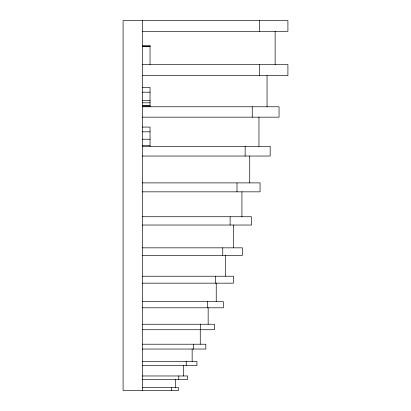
<?xml version="1.0" encoding="UTF-8"?>
<svg xmlns="http://www.w3.org/2000/svg" width="411" height="411" viewBox="0 0 411 411"><rect width="100%" height="100%" fill="white"/><g stroke="black" fill="none" stroke-linecap="round" stroke-linejoin="round"><path stroke-width="0.62" d="M142.334 31.328L287.911 31.328L287.911 20.55L123.089 20.55L123.089 390.45L178.595 390.45L178.595 387.691L142.334 387.691M142.334 45.282L150.036 45.282L150.036 64.527M142.334 46.356L150.036 46.356M142.334 46.464L150.036 46.464M142.334 64.527L287.911 64.527L287.911 75.593L142.334 75.593M142.334 87.43L150.036 87.43L150.036 106.773M142.334 92.192L150.036 92.192M142.334 100.649L150.036 100.649M142.334 102.796L150.036 102.796M142.334 105.853L150.036 105.853M142.334 105.91L150.036 105.91M142.334 106.773L279.043 106.773L279.043 117.161L142.334 117.161M142.334 127.076L150.036 127.076L150.036 146.321M142.334 131.833L150.036 131.833M142.334 139.226L150.036 139.226M142.334 145.556L150.036 145.556M142.334 146.321L270.186 146.321L270.186 156.041L142.334 156.041M142.334 182.89L260.06 182.89L260.06 191.839L142.334 191.839M142.334 216.736L251.506 216.736L251.506 225.033L142.334 225.033M142.334 247.838L242.341 247.838L242.341 255.442L142.334 255.442M142.334 276.228L233.479 276.228L233.479 283.153L142.334 283.153M142.334 301.633L223.353 301.633L223.353 307.793L142.334 307.793M142.334 324.248L214.491 324.248L214.491 329.73L142.334 329.73M142.334 344.213L205.834 344.213L205.834 349.037L142.334 349.037M142.334 361.49L196.941 361.49L196.941 365.641L142.334 365.641M142.334 375.978L187.657 375.978L187.657 379.425L142.334 379.425M275.134 31.328L275.134 64.527M267.042 75.593L267.042 106.773M259.387 20.55L259.387 31.328M259.387 64.527L259.387 75.593M258.966 117.161L258.966 146.321M252.256 106.773L252.256 117.161M249.729 156.041L249.729 182.89M245.141 146.321L245.141 156.041M241.92 191.839L241.92 216.736M236.998 182.89L236.998 191.839M233.561 225.033L233.561 247.838M230.114 216.736L230.114 225.033M225.48 255.442L225.48 276.228M222.747 247.838L222.747 255.442M216.237 283.153L216.237 301.633M215.621 276.228L215.621 283.153M208.156 307.793L208.156 324.248M207.478 301.633L207.478 307.793M200.352 324.248L200.352 329.73M200.26 329.73L200.26 344.213M193.391 344.213L193.391 349.037M192.148 349.037L192.148 361.49M186.245 361.49L186.245 365.641M183.681 365.641L183.681 375.978M178.78 375.978L178.78 379.425M175.41 379.425L175.41 387.691M171.49 387.691L171.49 390.45M142.334 20.55L142.334 390.45"/></g></svg>
